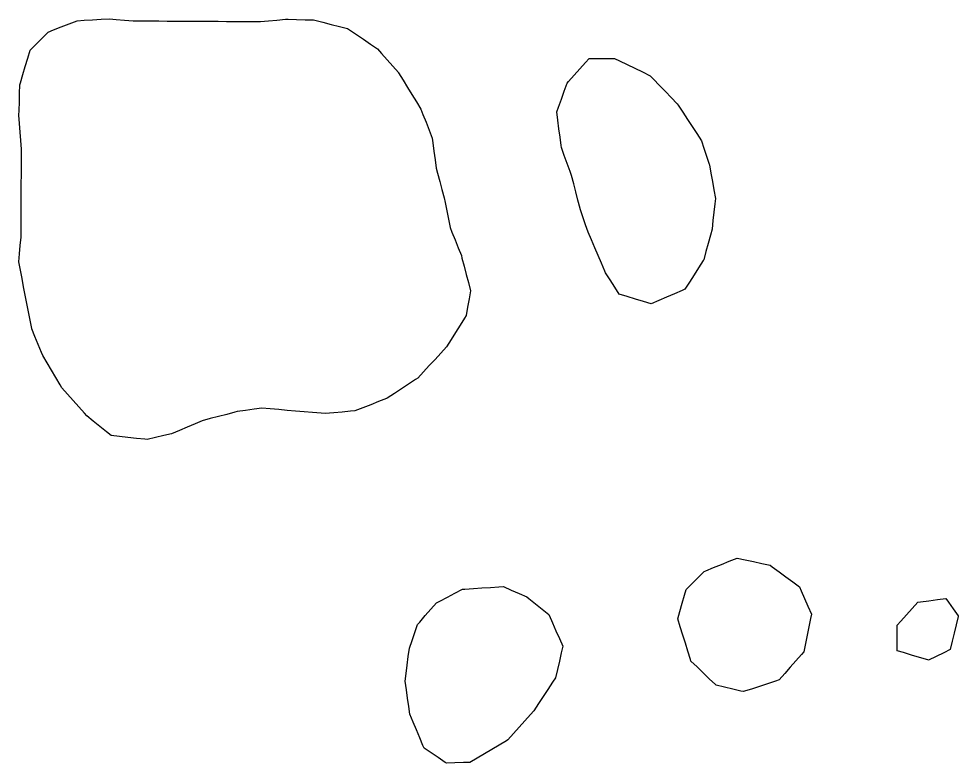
# Model space of a CAD drawing. Header units: millimetres. Extents: x 257 to 2289, y 96 to 1983.
# Drawn here: x 849.8 to 960.4, y 1122.6 to 1210.2 of the extents above; entities that cross this region are included whole.
import ezdxf

# ---------------------------------------------------------------- set-up
doc = ezdxf.new("R2010")
doc.units = ezdxf.units.MM
for name, color, linetype in [('ALL_HOLES', 1, 'Continuous'), ('OUTLINE_ISLAND_01_HOLE_31', 1, 'Continuous'), ('OUTLINE_ISLAND_01_HOLE_32', 1, 'Continuous'), ('OUTLINE_ISLAND_01_HOLE_33', 1, 'Continuous'), ('OUTLINE_ISLAND_01_HOLE_40', 1, 'Continuous'), ('OUTLINE_ISLAND_01_HOLE_43', 1, 'Continuous')]:
    doc.layers.add(name, color=color, linetype=linetype)

msp = doc.modelspace()

# ---------------------------------------------------------------- linework, layer by layer
at = {"layer": 'ALL_HOLES'}
for points in [[(851.096, 1206.5172), (851.8031, 1207.2243), (852.5102, 1207.9314), (853.2173, 1208.6385), (853.8452, 1208.8844), (854.7764, 1209.2491), (855.7075, 1209.6138), (856.6386, 1209.9785), (857.4564, 1210.026), (858.4548, 1210.0839), (859.4531, 1210.1419), (860.4514, 1210.1998), (861.2294, 1210.1327), (862.2257, 1210.0467), (863.222, 1209.9607), (863.2428, 1209.9606), (864.2428, 1209.955), (865.2428, 1209.9495), (866.2428, 1209.9439), (867.2428, 1209.9383), (868.2427, 1209.9327), (869.2427, 1209.9271), (870.2427, 1209.9216), (871.2427, 1209.916), (872.2427, 1209.9104), (873.2427, 1209.9048), (874.2426, 1209.8992), (875.2426, 1209.8937), (876.2426, 1209.8881), (877.2426, 1209.8825), (878.2426, 1209.8769), (879.1742, 1209.964), (880.1699, 1210.057), (881.1655, 1210.15), (881.4939, 1210.1417), (882.4936, 1210.1166), (883.4933, 1210.0915), (884.4929, 1210.0663), (884.62, 1210.0342), (885.5895, 1209.7888), (886.5589, 1209.5434), (887.5283, 1209.2981), (888.4978, 1209.0527), (888.7049, 1208.9127), (889.5333, 1208.3526), (890.3618, 1207.7926), (891.1902, 1207.2325), (892.0186, 1206.6724), (892.4955, 1206.1291), (893.1552, 1205.3776), (893.8149, 1204.6261), (894.4746, 1203.8745), (894.4988, 1203.8351), (895.0221, 1202.9829), (895.5454, 1202.1308), (896.0688, 1201.2787), (896.5921, 1200.4265), (897.1154, 1199.5744), (897.3638, 1198.9504), (897.7337, 1198.0214), (898.1035, 1197.0923), (898.4734, 1196.1632), (898.545, 1195.5939), (898.6699, 1194.6017), (898.7947, 1193.6095), (898.9195, 1192.6174), (899.0811, 1192.0193), (899.342, 1191.0539), (899.6029, 1190.0886), (899.8638, 1189.1232), (899.9759, 1188.5597), (900.1708, 1187.5789), (900.3658, 1186.598), (900.5608, 1185.6172), (900.7701, 1185.0984), (901.1443, 1184.1711), (901.5185, 1183.2437), (901.8927, 1182.3164), (901.9668, 1182.036), (902.2221, 1181.0692), (902.4774, 1180.1023), (902.7328, 1179.1355), (902.9881, 1178.1686), (902.8128, 1177.2242), (902.6303, 1176.241), (902.4479, 1175.2578), (902.2714, 1174.974), (901.7434, 1174.1248), (901.2154, 1173.2755), (900.6874, 1172.4263), (900.1594, 1171.577), (900.1497, 1171.5666), (899.4708, 1170.8323), (898.792, 1170.098), (898.1131, 1169.3638), (897.4343, 1168.6295), (896.7554, 1167.8952), (896.5059, 1167.7304), (895.6715, 1167.1793), (894.8371, 1166.6281), (894.0027, 1166.0769), (893.1683, 1165.5258), (893.0764, 1165.4898), (892.145, 1165.1258), (891.2136, 1164.7618), (890.2822, 1164.3978), (889.3508, 1164.0338), (888.8487, 1163.9899), (887.8525, 1163.9029), (886.8563, 1163.8158), (885.8601, 1163.7288), (885.3623, 1163.7702), (884.3657, 1163.8531), (883.3692, 1163.936), (882.3726, 1164.0189), (881.3761, 1164.1018), (880.3795, 1164.1847), (879.383, 1164.2676), (878.3864, 1164.3505), (877.4748, 1164.2248), (876.4842, 1164.0882), (875.4935, 1163.9517), (875.2234, 1163.8812), (874.2557, 1163.6288), (873.2881, 1163.3764), (872.3205, 1163.124), (871.3528, 1162.8716), (870.5279, 1162.5219), (869.6072, 1162.1316), (868.6865, 1161.7414), (867.7658, 1161.3511), (866.8368, 1161.1279), (865.8644, 1160.8943), (864.8921, 1160.6607), (864.6082, 1160.6922), (863.6143, 1160.8023), (862.6203, 1160.9124), (861.6264, 1161.0225), (860.6325, 1161.1326), (860.091, 1161.5761), (859.3174, 1162.2098), (858.5438, 1162.8434), (857.7701, 1163.477), (857.5005, 1163.7809), (856.8367, 1164.5289), (856.173, 1165.2769), (855.5093, 1166.0248), (854.8456, 1166.7728), (854.6341, 1167.1264), (854.1208, 1167.9846), (853.6074, 1168.8428), (853.0941, 1169.701), (852.5808, 1170.5592), (852.4302, 1170.9277), (852.0519, 1171.8534), (851.6736, 1172.779), (851.2952, 1173.7047), (851.2896, 1173.7336), (851.0992, 1174.7153), (850.9087, 1175.6969), (850.7183, 1176.6786), (850.5278, 1177.6603), (850.3374, 1178.642), (850.1469, 1179.6237), (849.9565, 1180.6054), (849.766, 1181.5871), (849.8488, 1182.5114), (849.938, 1183.5074), (850.0271, 1184.5034), (850.0289, 1184.8189), (850.0343, 1185.8189), (850.0397, 1186.8189), (850.0451, 1187.8188), (850.0505, 1188.8188), (850.056, 1189.8188), (850.0614, 1190.8188), (850.0668, 1191.8188), (850.0722, 1192.8188), (850.0776, 1193.8187), (850.0831, 1194.8187), (850.0793, 1194.8701), (850.0056, 1195.8674), (849.9319, 1196.8647), (849.8581, 1197.8619), (849.7844, 1198.8592), (849.8022, 1199.4225), (849.8338, 1200.422), (849.8654, 1201.4215), (849.8969, 1202.421), (849.9708, 1202.6732), (850.2517, 1203.6329), (850.5326, 1204.5926), (850.8135, 1205.5524), (851.0945, 1206.5121)], [(916.9396, 1205.5093), (917.9396, 1205.5093), (918.9396, 1205.5093), (919.9396, 1205.5093), (920.5174, 1205.2326), (921.4193, 1204.8006), (922.3211, 1204.3686), (923.223, 1203.9366), (924.1249, 1203.5046), (924.5315, 1203.0826), (925.2254, 1202.3624), (925.9192, 1201.6423), (926.613, 1200.9222), (927.3069, 1200.202), (927.4198, 1200.0295), (927.9674, 1199.1927), (928.515, 1198.356), (929.0626, 1197.5192), (929.6102, 1196.6825), (930.1577, 1195.8457), (930.4497, 1194.9879), (930.7719, 1194.0412), (931.094, 1193.0945), (931.1114, 1192.9988), (931.2898, 1192.0149), (931.4683, 1191.031), (931.6468, 1190.047), (931.8252, 1189.0631), (931.7526, 1188.4234), (931.6398, 1187.4298), (931.5269, 1186.4362), (931.4141, 1185.4426), (931.2207, 1184.7273), (930.9597, 1183.762), (930.6987, 1182.7966), (930.4377, 1181.8313), (930.3708, 1181.7266), (929.8322, 1180.884), (929.2937, 1180.0414), (928.7551, 1179.1988), (928.2166, 1178.3562), (927.9101, 1178.2249), (926.9909, 1177.831), (926.0718, 1177.4371), (925.1526, 1177.0432), (924.2334, 1176.6493), (923.3507, 1176.9177), (922.394, 1177.2086), (921.4372, 1177.4995), (920.4805, 1177.7904), (919.952, 1178.6226), (919.416, 1179.4668), (918.8799, 1180.311), (918.8003, 1180.495), (918.4033, 1181.4128), (918.0063, 1182.3306), (917.6093, 1183.2484), (917.2123, 1184.1663), (916.8153, 1185.0841), (916.5319, 1185.9276), (916.2133, 1186.8755), (915.8947, 1187.8234), (915.8792, 1187.8834), (915.6296, 1188.8517), (915.3799, 1189.82), (915.1302, 1190.7884), (914.8806, 1191.7567), (914.7083, 1192.2272), (914.3645, 1193.1663), (914.0207, 1194.1053), (913.6769, 1195.0443), (913.647, 1195.2726), (913.5172, 1196.2641), (913.3873, 1197.2557), (913.2575, 1198.2472), (913.1276, 1199.2387), (913.3312, 1199.8084), (913.6677, 1200.7501), (914.0042, 1201.6918), (914.3407, 1202.6334), (914.5182, 1202.8299), (915.1887, 1203.5718), (915.8592, 1204.3137), (916.5296, 1205.0557)], [(928.3614, 1143.0251), (929.0686, 1143.7322), (929.7757, 1144.4393), (930.4828, 1145.1464), (930.6678, 1145.2206), (931.5959, 1145.5928), (932.5241, 1145.9649), (933.4523, 1146.3371), (934.3805, 1146.7092), (935.3281, 1146.5023), (936.305, 1146.2889), (937.282, 1146.0755), (938.259, 1145.8621), (938.5005, 1145.6853), (939.3075, 1145.0947), (940.1144, 1144.504), (940.9213, 1143.9134), (941.7283, 1143.3227), (941.9253, 1142.8674), (942.3224, 1141.9496), (942.7195, 1141.0319), (943.1166, 1140.1141), (943.0178, 1139.6123), (942.8245, 1138.6311), (942.6312, 1137.65), (942.4379, 1136.6688), (942.2446, 1135.6877), (941.959, 1135.3633), (941.2981, 1134.6129), (940.6372, 1133.8624), (939.9763, 1133.1119), (939.3154, 1132.3614), (938.8996, 1132.226), (937.9487, 1131.9164), (936.9979, 1131.6067), (936.047, 1131.2971), (935.0962, 1130.9874), (934.8269, 1131.0507), (933.8534, 1131.2796), (932.88, 1131.5086), (931.9065, 1131.7375), (931.8206, 1131.8198), (931.0981, 1132.5112), (930.3757, 1133.2027), (929.6533, 1133.8941), (928.9309, 1134.5856), (928.8681, 1134.7878), (928.5716, 1135.7429), (928.2751, 1136.6979), (927.9786, 1137.6529), (927.6821, 1138.608), (927.3856, 1139.563), (927.6277, 1140.422), (927.899, 1141.3844), (928.1703, 1142.3469)], [(906.8615, 1143.3611), (907.7734, 1142.9507), (908.6853, 1142.5403), (909.5973, 1142.13), (909.8448, 1141.9332), (910.6276, 1141.3109), (911.4103, 1140.6887), (912.1931, 1140.0664), (912.2278, 1139.9874), (912.6295, 1139.0716), (913.0312, 1138.1558), (913.4329, 1137.2401), (913.8346, 1136.3243), (913.6569, 1135.5474), (913.4339, 1134.5726), (913.2109, 1133.5978), (912.988, 1132.6229), (912.6347, 1132.0854), (912.0856, 1131.2496), (911.5364, 1130.4139), (910.9873, 1129.5782), (910.4381, 1128.7425), (910.0367, 1128.2906), (909.3725, 1127.543), (908.7084, 1126.7954), (908.0442, 1126.0478), (907.38, 1125.3003), (907.1909, 1125.1893), (906.3284, 1124.6834), (905.4658, 1124.1774), (904.6033, 1123.6715), (903.7407, 1123.1655), (902.8781, 1122.6596), (902.1288, 1122.633), (901.1295, 1122.5976), (900.1301, 1122.5623), (899.9875, 1122.6589), (899.1597, 1123.2199), (898.3319, 1123.781), (897.5041, 1124.342), (897.3742, 1124.6479), (896.9833, 1125.5683), (896.5924, 1126.4887), (896.2015, 1127.4091), (895.8106, 1128.3296), (895.6873, 1129.2318), (895.552, 1130.2226), (895.4167, 1131.2134), (895.2814, 1132.2042), (895.3971, 1133.1253), (895.5217, 1134.1175), (895.6464, 1135.1098), (895.771, 1136.102), (896.0873, 1137.0118), (896.4156, 1137.9564), (896.7439, 1138.901), (896.9853, 1139.179), (897.6407, 1139.9343), (898.2962, 1140.6895), (898.9517, 1141.4447), (899.3641, 1141.6577), (900.2526, 1142.1166), (901.1411, 1142.5754), (902.0296, 1143.0343), (902.3169, 1143.0537), (903.3146, 1143.1212), (904.3123, 1143.1887), (905.31, 1143.2561), (906.3078, 1143.3236)], [(953.2208, 1135.8025), (953.2208, 1136.8025), (953.2208, 1137.8025), (953.2208, 1138.8025), (953.6463, 1139.2814), (954.3103, 1140.0291), (954.9744, 1140.7767), (955.6385, 1141.5244), (955.9764, 1141.5683), (956.9681, 1141.697), (957.9598, 1141.8257), (958.9515, 1141.9544), (959.249, 1141.5381), (959.8305, 1140.7245), (960.412, 1139.9109), (960.3936, 1139.8338), (960.1624, 1138.8609), (959.9313, 1137.888), (959.7001, 1136.9151), (959.4689, 1135.9422), (958.6989, 1135.5674), (957.7997, 1135.1297), (956.9006, 1134.692), (956.821, 1134.7161), (955.8636, 1135.005), (954.9062, 1135.2939), (953.9489, 1135.5828)]]:
    msp.add_lwpolyline(points, close=True, dxfattribs=at)
at = {"layer": 'OUTLINE_ISLAND_01_HOLE_31'}
msp.add_lwpolyline([(953.2208, 1135.8025), (953.2208, 1136.8025), (953.2208, 1137.8025), (953.2208, 1138.8025), (953.6463, 1139.2814), (954.3103, 1140.0291), (954.9744, 1140.7767), (955.6385, 1141.5244), (955.9764, 1141.5683), (956.9681, 1141.697), (957.9598, 1141.8257), (958.9515, 1141.9544), (959.249, 1141.5381), (959.8305, 1140.7245), (960.412, 1139.9109), (960.3936, 1139.8338), (960.1624, 1138.8609), (959.9313, 1137.888), (959.7001, 1136.9151), (959.4689, 1135.9422), (958.6989, 1135.5674), (957.7997, 1135.1297), (956.9006, 1134.692), (956.821, 1134.7161), (955.8636, 1135.005), (954.9062, 1135.2939), (953.9489, 1135.5828)], close=True, dxfattribs=at)
at = {"layer": 'OUTLINE_ISLAND_01_HOLE_32'}
msp.add_lwpolyline([(906.8615, 1143.3611), (907.7734, 1142.9507), (908.6853, 1142.5403), (909.5973, 1142.13), (909.8448, 1141.9332), (910.6276, 1141.3109), (911.4103, 1140.6887), (912.1931, 1140.0664), (912.2278, 1139.9874), (912.6295, 1139.0716), (913.0312, 1138.1558), (913.4329, 1137.2401), (913.8346, 1136.3243), (913.6569, 1135.5474), (913.4339, 1134.5726), (913.2109, 1133.5978), (912.988, 1132.6229), (912.6347, 1132.0854), (912.0856, 1131.2496), (911.5364, 1130.4139), (910.9873, 1129.5782), (910.4381, 1128.7425), (910.0367, 1128.2906), (909.3725, 1127.543), (908.7084, 1126.7954), (908.0442, 1126.0478), (907.38, 1125.3003), (907.1909, 1125.1893), (906.3284, 1124.6834), (905.4658, 1124.1774), (904.6033, 1123.6715), (903.7407, 1123.1655), (902.8781, 1122.6596), (902.1288, 1122.633), (901.1295, 1122.5976), (900.1301, 1122.5623), (899.9875, 1122.6589), (899.1597, 1123.2199), (898.3319, 1123.781), (897.5041, 1124.342), (897.3742, 1124.6479), (896.9833, 1125.5683), (896.5924, 1126.4887), (896.2015, 1127.4091), (895.8106, 1128.3296), (895.6873, 1129.2318), (895.552, 1130.2226), (895.4167, 1131.2134), (895.2814, 1132.2042), (895.3971, 1133.1253), (895.5217, 1134.1175), (895.6464, 1135.1098), (895.771, 1136.102), (896.0873, 1137.0118), (896.4156, 1137.9564), (896.7439, 1138.901), (896.9853, 1139.179), (897.6407, 1139.9343), (898.2962, 1140.6895), (898.9517, 1141.4447), (899.3641, 1141.6577), (900.2526, 1142.1166), (901.1411, 1142.5754), (902.0296, 1143.0343), (902.3169, 1143.0537), (903.3146, 1143.1212), (904.3123, 1143.1887), (905.31, 1143.2561), (906.3078, 1143.3236)], close=True, dxfattribs=at)
at = {"layer": 'OUTLINE_ISLAND_01_HOLE_33'}
msp.add_lwpolyline([(928.3614, 1143.0251), (929.0686, 1143.7322), (929.7757, 1144.4393), (930.4828, 1145.1464), (930.6678, 1145.2206), (931.5959, 1145.5928), (932.5241, 1145.9649), (933.4523, 1146.3371), (934.3805, 1146.7092), (935.3281, 1146.5023), (936.305, 1146.2889), (937.282, 1146.0755), (938.259, 1145.8621), (938.5005, 1145.6853), (939.3075, 1145.0947), (940.1144, 1144.504), (940.9213, 1143.9134), (941.7283, 1143.3227), (941.9253, 1142.8674), (942.3224, 1141.9496), (942.7195, 1141.0319), (943.1166, 1140.1141), (943.0178, 1139.6123), (942.8245, 1138.6311), (942.6312, 1137.65), (942.4379, 1136.6688), (942.2446, 1135.6877), (941.959, 1135.3633), (941.2981, 1134.6129), (940.6372, 1133.8624), (939.9763, 1133.1119), (939.3154, 1132.3614), (938.8996, 1132.226), (937.9487, 1131.9164), (936.9979, 1131.6067), (936.047, 1131.2971), (935.0962, 1130.9874), (934.8269, 1131.0507), (933.8534, 1131.2796), (932.88, 1131.5086), (931.9065, 1131.7375), (931.8206, 1131.8198), (931.0981, 1132.5112), (930.3757, 1133.2027), (929.6533, 1133.8941), (928.9309, 1134.5856), (928.8681, 1134.7878), (928.5716, 1135.7429), (928.2751, 1136.6979), (927.9786, 1137.6529), (927.6821, 1138.608), (927.3856, 1139.563), (927.6277, 1140.422), (927.899, 1141.3844), (928.1703, 1142.3469)], close=True, dxfattribs=at)
at = {"layer": 'OUTLINE_ISLAND_01_HOLE_40'}
msp.add_lwpolyline([(916.9396, 1205.5093), (917.9396, 1205.5093), (918.9396, 1205.5093), (919.9396, 1205.5093), (920.5174, 1205.2326), (921.4193, 1204.8006), (922.3211, 1204.3686), (923.223, 1203.9366), (924.1249, 1203.5046), (924.5315, 1203.0826), (925.2254, 1202.3624), (925.9192, 1201.6423), (926.613, 1200.9222), (927.3069, 1200.202), (927.4198, 1200.0295), (927.9674, 1199.1927), (928.515, 1198.356), (929.0626, 1197.5192), (929.6102, 1196.6825), (930.1577, 1195.8457), (930.4497, 1194.9879), (930.7719, 1194.0412), (931.094, 1193.0945), (931.1114, 1192.9988), (931.2898, 1192.0149), (931.4683, 1191.031), (931.6468, 1190.047), (931.8252, 1189.0631), (931.7526, 1188.4234), (931.6398, 1187.4298), (931.5269, 1186.4362), (931.4141, 1185.4426), (931.2207, 1184.7273), (930.9597, 1183.762), (930.6987, 1182.7966), (930.4377, 1181.8313), (930.3708, 1181.7266), (929.8322, 1180.884), (929.2937, 1180.0414), (928.7551, 1179.1988), (928.2166, 1178.3562), (927.9101, 1178.2249), (926.9909, 1177.831), (926.0718, 1177.4371), (925.1526, 1177.0432), (924.2334, 1176.6493), (923.3507, 1176.9177), (922.394, 1177.2086), (921.4372, 1177.4995), (920.4805, 1177.7904), (919.952, 1178.6226), (919.416, 1179.4668), (918.8799, 1180.311), (918.8003, 1180.495), (918.4033, 1181.4128), (918.0063, 1182.3306), (917.6093, 1183.2484), (917.2123, 1184.1663), (916.8153, 1185.0841), (916.5319, 1185.9276), (916.2133, 1186.8755), (915.8947, 1187.8234), (915.8792, 1187.8834), (915.6296, 1188.8517), (915.3799, 1189.82), (915.1302, 1190.7884), (914.8806, 1191.7567), (914.7083, 1192.2272), (914.3645, 1193.1663), (914.0207, 1194.1053), (913.6769, 1195.0443), (913.647, 1195.2726), (913.5172, 1196.2641), (913.3873, 1197.2557), (913.2575, 1198.2472), (913.1276, 1199.2387), (913.3312, 1199.8084), (913.6677, 1200.7501), (914.0042, 1201.6918), (914.3407, 1202.6334), (914.5182, 1202.8299), (915.1887, 1203.5718), (915.8592, 1204.3137), (916.5296, 1205.0557)], close=True, dxfattribs=at)
at = {"layer": 'OUTLINE_ISLAND_01_HOLE_43'}
msp.add_lwpolyline([(851.096, 1206.5172), (851.8031, 1207.2243), (852.5102, 1207.9314), (853.2173, 1208.6385), (853.8452, 1208.8844), (854.7764, 1209.2491), (855.7075, 1209.6138), (856.6386, 1209.9785), (857.4564, 1210.026), (858.4548, 1210.0839), (859.4531, 1210.1419), (860.4514, 1210.1998), (861.2294, 1210.1327), (862.2257, 1210.0467), (863.222, 1209.9607), (863.2428, 1209.9606), (864.2428, 1209.955), (865.2428, 1209.9495), (866.2428, 1209.9439), (867.2428, 1209.9383), (868.2427, 1209.9327), (869.2427, 1209.9271), (870.2427, 1209.9216), (871.2427, 1209.916), (872.2427, 1209.9104), (873.2427, 1209.9048), (874.2426, 1209.8992), (875.2426, 1209.8937), (876.2426, 1209.8881), (877.2426, 1209.8825), (878.2426, 1209.8769), (879.1742, 1209.964), (880.1699, 1210.057), (881.1655, 1210.15), (881.4939, 1210.1417), (882.4936, 1210.1166), (883.4933, 1210.0915), (884.4929, 1210.0663), (884.62, 1210.0342), (885.5895, 1209.7888), (886.5589, 1209.5434), (887.5283, 1209.2981), (888.4978, 1209.0527), (888.7049, 1208.9127), (889.5333, 1208.3526), (890.3618, 1207.7926), (891.1902, 1207.2325), (892.0186, 1206.6724), (892.4955, 1206.1291), (893.1552, 1205.3776), (893.8149, 1204.6261), (894.4746, 1203.8745), (894.4988, 1203.8351), (895.0221, 1202.9829), (895.5454, 1202.1308), (896.0688, 1201.2787), (896.5921, 1200.4265), (897.1154, 1199.5744), (897.3638, 1198.9504), (897.7337, 1198.0214), (898.1035, 1197.0923), (898.4734, 1196.1632), (898.545, 1195.5939), (898.6699, 1194.6017), (898.7947, 1193.6095), (898.9195, 1192.6174), (899.0811, 1192.0193), (899.342, 1191.0539), (899.6029, 1190.0886), (899.8638, 1189.1232), (899.9759, 1188.5597), (900.1708, 1187.5789), (900.3658, 1186.598), (900.5608, 1185.6172), (900.7701, 1185.0984), (901.1443, 1184.1711), (901.5185, 1183.2437), (901.8927, 1182.3164), (901.9668, 1182.036), (902.2221, 1181.0692), (902.4774, 1180.1023), (902.7328, 1179.1355), (902.9881, 1178.1686), (902.8128, 1177.2242), (902.6303, 1176.241), (902.4479, 1175.2578), (902.2714, 1174.974), (901.7434, 1174.1248), (901.2154, 1173.2755), (900.6874, 1172.4263), (900.1594, 1171.577), (900.1497, 1171.5666), (899.4708, 1170.8323), (898.792, 1170.098), (898.1131, 1169.3638), (897.4343, 1168.6295), (896.7554, 1167.8952), (896.5059, 1167.7304), (895.6715, 1167.1793), (894.8371, 1166.6281), (894.0027, 1166.0769), (893.1683, 1165.5258), (893.0764, 1165.4898), (892.145, 1165.1258), (891.2136, 1164.7618), (890.2822, 1164.3978), (889.3508, 1164.0338), (888.8487, 1163.9899), (887.8525, 1163.9029), (886.8563, 1163.8158), (885.8601, 1163.7288), (885.3623, 1163.7702), (884.3657, 1163.8531), (883.3692, 1163.936), (882.3726, 1164.0189), (881.3761, 1164.1018), (880.3795, 1164.1847), (879.383, 1164.2676), (878.3864, 1164.3505), (877.4748, 1164.2248), (876.4842, 1164.0882), (875.4935, 1163.9517), (875.2234, 1163.8812), (874.2557, 1163.6288), (873.2881, 1163.3764), (872.3205, 1163.124), (871.3528, 1162.8716), (870.5279, 1162.5219), (869.6072, 1162.1316), (868.6865, 1161.7414), (867.7658, 1161.3511), (866.8368, 1161.1279), (865.8644, 1160.8943), (864.8921, 1160.6607), (864.6082, 1160.6922), (863.6143, 1160.8023), (862.6203, 1160.9124), (861.6264, 1161.0225), (860.6325, 1161.1326), (860.091, 1161.5761), (859.3174, 1162.2098), (858.5438, 1162.8434), (857.7701, 1163.477), (857.5005, 1163.7809), (856.8367, 1164.5289), (856.173, 1165.2769), (855.5093, 1166.0248), (854.8456, 1166.7728), (854.6341, 1167.1264), (854.1208, 1167.9846), (853.6074, 1168.8428), (853.0941, 1169.701), (852.5808, 1170.5592), (852.4302, 1170.9277), (852.0519, 1171.8534), (851.6736, 1172.779), (851.2952, 1173.7047), (851.2896, 1173.7336), (851.0992, 1174.7153), (850.9087, 1175.6969), (850.7183, 1176.6786), (850.5278, 1177.6603), (850.3374, 1178.642), (850.1469, 1179.6237), (849.9565, 1180.6054), (849.766, 1181.5871), (849.8488, 1182.5114), (849.938, 1183.5074), (850.0271, 1184.5034), (850.0289, 1184.8189), (850.0343, 1185.8189), (850.0397, 1186.8189), (850.0451, 1187.8188), (850.0505, 1188.8188), (850.056, 1189.8188), (850.0614, 1190.8188), (850.0668, 1191.8188), (850.0722, 1192.8188), (850.0776, 1193.8187), (850.0831, 1194.8187), (850.0793, 1194.8701), (850.0056, 1195.8674), (849.9319, 1196.8647), (849.8581, 1197.8619), (849.7844, 1198.8592), (849.8022, 1199.4225), (849.8338, 1200.422), (849.8654, 1201.4215), (849.8969, 1202.421), (849.9708, 1202.6732), (850.2517, 1203.6329), (850.5326, 1204.5926), (850.8135, 1205.5524), (851.0945, 1206.5121)], close=True, dxfattribs=at)

doc.saveas('drawing.dxf')
